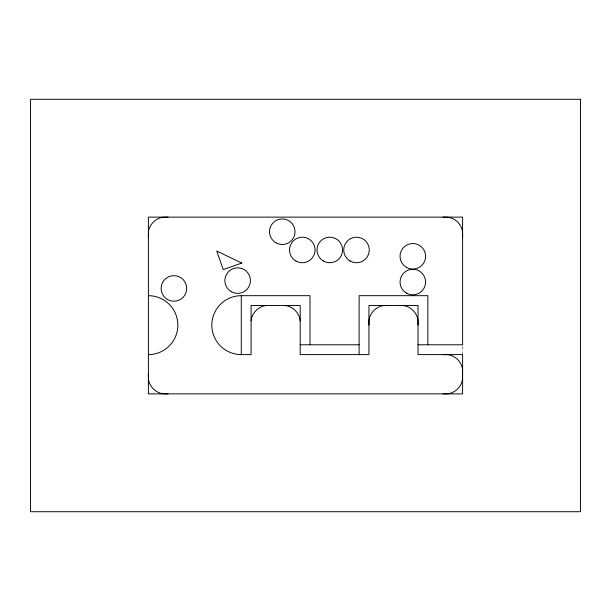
<?xml version="1.0" encoding="UTF-8"?>
<svg xmlns="http://www.w3.org/2000/svg" width="611" height="611" viewBox="0 0 611 611"><rect width="100%" height="100%" fill="white"/><g stroke="black" fill="none" stroke-linecap="round" stroke-linejoin="round"><path stroke-width="0.46" stroke-dasharray="3.06 2.29" d="M462.611 346.361L462.611 353.968"/><path stroke-width="0.92" d="M148.389 374.238L148.488 379.568A17.467 17.467 0 0 0 162.694 393.774L168.025 393.874M418.031 325.136L417.932 319.813A17.467 17.467 0 0 0 403.726 305.607L398.395 305.5M462.611 236.763L462.512 231.432A17.467 17.467 0 0 0 448.306 217.226L442.975 217.126M251.098 320.882L251.205 319.813A17.467 17.467 0 0 1 265.411 305.607L266.48 305.5M442.975 354.601L448.306 354.701A17.467 17.467 0 0 1 462.512 368.907L462.512 379.568A17.467 17.467 0 0 1 448.306 393.774L442.975 393.874M418.031 344.78L462.611 344.78L462.611 217.126L148.389 217.126L148.389 393.874L462.611 393.874L462.611 354.601L418.031 354.601L418.031 305.5L368.937 305.5L368.937 354.601L300.2 354.601L300.2 305.5L251.098 305.5L251.098 354.601L241.276 354.601A29.458 29.458 0 0 1 211.818 325.136A29.458 29.458 0 0 1 241.276 295.678L310.014 295.678L310.014 344.78M300.2 344.78L359.115 344.78M168.025 217.126L162.694 217.226A17.467 17.467 0 0 0 148.488 231.432L148.389 236.763M388.573 305.5L383.242 305.607A17.467 17.467 0 0 0 369.036 319.813L368.937 325.136M284.818 305.5L285.887 305.607A17.467 17.467 0 0 1 300.093 319.813L300.2 320.882M427.853 344.78L427.853 295.678L359.115 295.678L359.115 354.601M241.276 295.678L241.276 354.601M148.389 295.678A29.458 29.458 0 0 1 177.847 325.136A29.458 29.458 0 0 1 148.389 354.601M241.788 263.051L223.267 269.573L216.737 251.045L241.788 263.051M580.45 99.288L30.55 99.288L30.55 511.713L580.45 511.713L580.45 99.288M167.529 299.482A12.762 12.762 0 0 0 186.676 288.423A12.762 12.762 0 0 0 167.529 277.371A12.762 12.762 0 0 0 167.529 299.482M231.271 291.661A12.762 12.762 0 0 0 250.418 280.609A12.762 12.762 0 0 0 231.271 269.55A12.762 12.762 0 0 0 231.271 291.661M275.874 242.773A12.762 12.762 0 0 0 295.029 231.714A12.762 12.762 0 0 0 275.874 220.663A12.762 12.762 0 0 0 275.874 242.773M295.915 261.019A12.762 12.762 0 0 0 315.062 249.968A12.762 12.762 0 0 0 295.915 238.909A12.762 12.762 0 0 0 295.915 261.019M323.41 261.019A12.762 12.762 0 0 0 342.557 249.968A12.762 12.762 0 0 0 323.41 238.909A12.762 12.762 0 0 0 323.41 261.019M350.118 261.019A12.762 12.762 0 0 0 369.265 249.968A12.762 12.762 0 0 0 350.118 238.909A12.762 12.762 0 0 0 350.118 261.019M406.437 293.097A12.762 12.762 0 0 0 425.584 282.045A12.762 12.762 0 0 0 406.437 270.986A12.762 12.762 0 0 0 406.437 293.097M406.437 267.374A12.762 12.762 0 0 0 425.584 256.315A12.762 12.762 0 0 0 406.437 245.263A12.762 12.762 0 0 0 406.437 267.374"/></g></svg>
